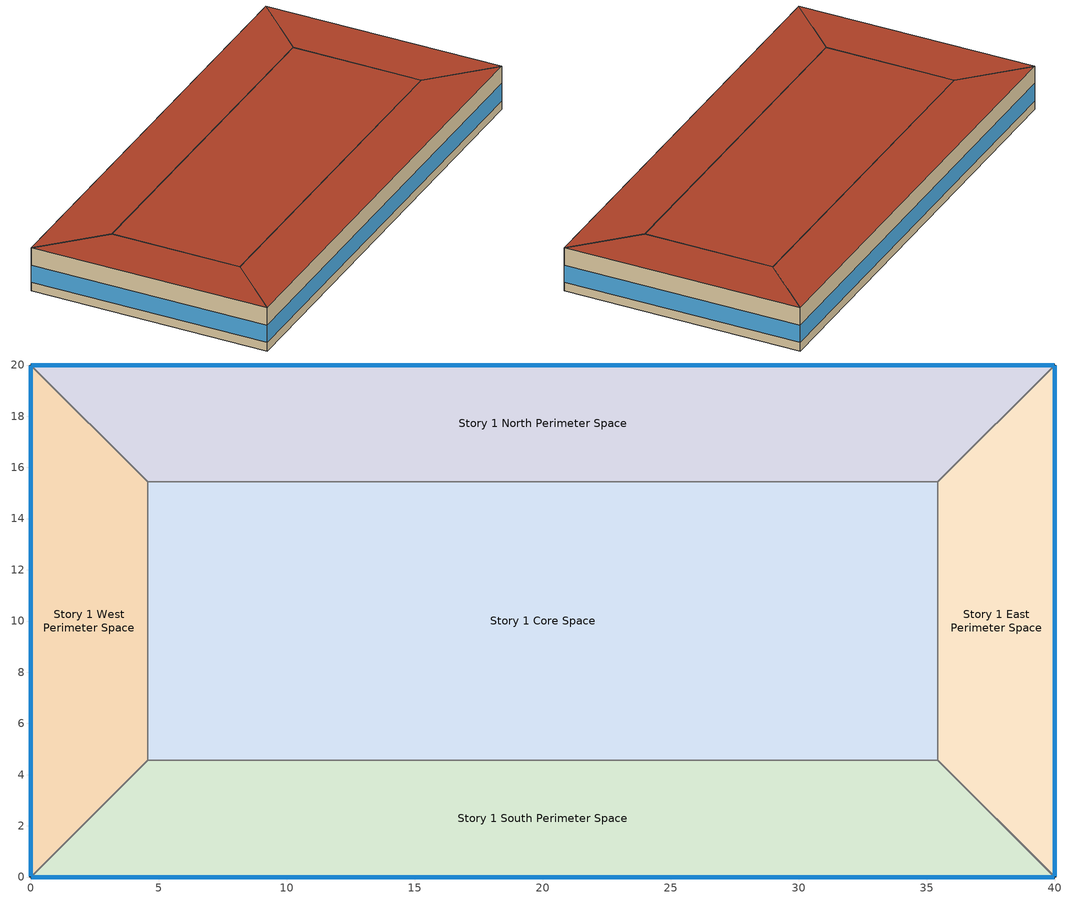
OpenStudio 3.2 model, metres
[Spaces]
Story 1 West Perimeter Space
 floor ground: 0,20 4.57,15.43 4.57,4.57 0,0 z0
 wall outside: 0,20 0,0 z0:3.8
 wall to Story 1 North Perimeter Space: 4.57,15.43 0,20 z0:3.8
 wall to Story 1 Core Space: 4.57,4.57 4.57,15.43 z0:3.8
 wall to Story 1 South Perimeter Space: 0,0 4.57,4.57 z0:3.8
 window: 0,19.97 0,0.03 z0.76:2.28
 roof outside: 0,0 4.57,4.57 4.57,15.43 0,20 z3.8
Story 1 North Perimeter Space
 floor ground: 40,20 35.43,15.43 4.57,15.43 0,20 z0
 wall outside: 40,20 0,20 z0:3.8
 wall to Story 1 East Perimeter Space: 35.43,15.43 40,20 z0:3.8
 wall to Story 1 Core Space: 4.57,15.43 35.43,15.43 z0:3.8
 window: 39.97,20 0.03,20 z0.76:2.28
 roof outside: 35.43,15.43 40,20 0,20 4.57,15.43 z3.8
Story 1 East Perimeter Space
 floor ground: 40,20 40,0 35.43,4.57 35.43,15.43 z0
 wall outside: 40,0 40,20 z0:3.8
 wall to Story 1 South Perimeter Space: 35.43,4.57 40,0 z0:3.8
 wall to Story 1 Core Space: 35.43,15.43 35.43,4.57 z0:3.8
 window: 40,0.03 40,19.97 z0.76:2.28
 roof outside: 40,0 40,20 35.43,15.43 35.43,4.57 z3.8
Story 1 South Perimeter Space
 floor ground: 35.43,4.57 40,0 0,0 4.57,4.57 z0
 wall outside: 0,0 40,0 z0:3.8
 wall to Story 1 Core Space: 35.43,4.57 4.57,4.57 z0:3.8
 window: 0.03,0 39.97,0 z0.76:2.28
 roof outside: 40,0 35.43,4.57 4.57,4.57 0,0 z3.8
Story 1 Core Space
 floor ground: 35.43,15.43 35.43,4.57 4.57,4.57 4.57,15.43 z0
 roof outside: 35.43,4.57 35.43,15.43 4.57,15.43 4.57,4.57 z3.8
[Building]
Small Office: North Axis {deg}=-0; Space Type=ASHRAE 189.1-2009 ClimateZone 4-8 SmallOffice; Default Construction Set=ASHRAE 189.1-2009 ClimateZone 5 (smoff) ConstSet
[ClimateZones]
Climate Zone Institution Name 1=ASHRAE; Climate Zone Document Name 1=ANSI/ASHRAE Standard 169; Climate Zone Document Year 1=2006; Climate Zone Institution Name 2=CEC; Climate Zone Document Name 2=California Climate Zone Descriptions; Climate Zone Document Year 2=1995
[Site]
Site 1: Latitude {deg}=43.67; Longitude {deg}=-79.63; Time Zone {hr}=-5; Elevation {m}=173
[SizingPeriod:DesignDay] Barometric Pressure {Pa}=99264; Sky Clearness=0; Rain Indicator=0; Snow Indicator=0; Day of Month=21; Daylight Saving Time Indicator=0; Dry-Bulb Temperature Range Modifier Type=DefaultMultipliers
Name | Maximum Dry-Bulb Temperature {C} | Daily Dry-Bulb Temperature Range {deltaC} | Humidity Indicating Conditions at Maximum Dry-Bulb | Wind Speed {m/s} | Wind Direction {deg} | Month | Day Type | Humidity Indicating Type | Solar Model Indicator | ASHRAE Taub | ASHRAE Taud
Toronto Int'l Ann Clg .4% Condns DB=>MWB | 31.2 | 10.2 | 22.2 | 5.8 | 270 | 7 | SummerDesignDay | Wetbulb | ASHRAETau | 0.473 | 1.952
Toronto Int'l Ann Clg .4% Condns WB=>MDB | 29 | 10.2 | 23.6 | 5.8 | 270 | 7 | SummerDesignDay | Wetbulb | ASHRAETau | 0.473 | 1.952
Toronto Int'l Ann Clg .4% Condns Enth=>MDB | 29.1 | 10.2 | 71300 | 5.8 | 270 | 7 | SummerDesignDay | Enthalpy | ASHRAETau | 0.473 | 1.952
Toronto Int'l Ann Htg 99.6% Condns DB | -18.8 | 0 | -18.8 | 4.3 | 340 | 1 | WinterDesignDay | Wetbulb | ASHRAEClearSky
Toronto Int'l Ann Clg .4% Condns DP=>MDB | 26.5 | 10.2 | 21.9 | 5.8 | 270 | 7 | SummerDesignDay | Dewpoint | ASHRAETau | 0.473 | 1.952
Toronto Int'l Ann Hum_n 99.6% Condns DP=>MCDB | -18.3 | 0 | -23.6 | 4.3 | 340 | 1 | WinterDesignDay | Dewpoint | ASHRAEClearSky
Toronto Int'l Ann Htg Wind 99.6% Condns WS=>MCDB | -6.9 | 0 | -6.9 | 14 | 340 | 1 | WinterDesignDay | Wetbulb | ASHRAEClearSky
[Construction]
000 ExtSlabCarpet 4in ClimateZone 1-8: MAT-CC05 4 HW CONCRETE, CP02 CARPET PAD
000 Exterior Door: 000 F08 Metal surface, 000 I01 25mm insulation board
000 Exterior Window: 000 Clear 3mm, 000 Air 13mm, 000 Clear 3mm
000 Interior Ceiling: 000 M11 100mm lightweight concrete, 000 F05 Ceiling air space resistance, 000 F16 Acoustic tile
000 Interior Door; 000 Interior Partition: 000 G05 25mm wood
000 Interior Floor: 000 F16 Acoustic tile, 000 F05 Ceiling air space resistance, 000 M11 100mm lightweight concrete
000 Interior Wall: 000 G01a 19mm gypsum board, 000 F04 Wall air space resistance, 000 G01a 19mm gypsum board
000 Interior Window: 000 Clear 3mm
ASHRAE 189.1-2009 ExtRoof IEAD ClimateZone 2-5: Roof Membrane, Roof Insulation [21], Metal Decking
ASHRAE 189.1-2009 ExtWall Mass ClimateZone 5: 1IN Stucco, 8IN Concrete HW, Wall Insulation [40], 1/2IN Gypsum
ASHRAE 189.1-2009 ExtWindow ClimateZone 4-5: Theoretical Glass [207]
[DefaultConstructionSet]
ASHRAE 189.1-2009 ClimateZone 5 (smoff) ConstSet: Default Exterior Surface Constructions=ASHRAE 189.1-2009 ClimateZone 5 (smoff) Exterior DefSurfCons; Default Interior Surface Constructions=000 Interior DefSurfCons; Default Ground Contact Surface Constructions=000 Ground DefSurfCons; Default Exterior SubSurface Constructions=ASHRAE 189.1-2009 ClimateZone 5 (smoff) Exterior DefSubCons; Default Interior SubSurface Constructions=000 Interior DefSubCons; Interior Partition Construction=000 Interior Partition
[DefaultSubSurfaceConstructions] Glass Door Construction=000 Exterior Window; Skylight Construction=000 Exterior Window; Tubular Daylight Dome Construction=000 Interior Window; Tubular Daylight Diffuser Construction=000 Interior Window
Name | Fixed Window Construction | Operable Window Construction | Door Construction
000 Interior DefSubCons | 000 Interior Window | 000 Interior Window | 000 Interior Door
ASHRAE 189.1-2009 ClimateZone 5 (smoff) Exterior DefSubCons | ASHRAE 189.1-2009 ExtWindow ClimateZone 4-5 | ASHRAE 189.1-2009 ExtWindow ClimateZone 4-5 | 000 Exterior Door
[DefaultSurfaceConstructions]
Name | Floor Construction | Wall Construction | Roof Ceiling Construction
000 Ground DefSurfCons | 000 ExtSlabCarpet 4in ClimateZone 1-8 | 000 ExtSlabCarpet 4in ClimateZone 1-8 | 000 ExtSlabCarpet 4in ClimateZone 1-8
000 Interior DefSurfCons | 000 Interior Floor | 000 Interior Wall | 000 Interior Ceiling
ASHRAE 189.1-2009 ClimateZone 5 (smoff) Exterior DefSurfCons | 000 ExtSlabCarpet 4in ClimateZone 1-8 | ASHRAE 189.1-2009 ExtWall Mass ClimateZone 5 | ASHRAE 189.1-2009 ExtRoof IEAD ClimateZone 2-5
[Material]
Name | Roughness | Thickness {m} | Conductivity {W/m-K} | Density {kg/m3} | Specific Heat {J/kg-K} | Thermal Absorptance | Solar Absorptance | Visible Absorptance
000 F08 Metal surface | Smooth | 0.0008 | 45.28 | 7824 | 500
000 F16 Acoustic tile | MediumSmooth | 0.0191 | 0.06 | 368 | 590
000 G01a 19mm gypsum board | MediumSmooth | 0.019 | 0.16 | 800 | 1090
000 G05 25mm wood | MediumSmooth | 0.0254 | 0.15 | 608 | 1630
000 I01 25mm insulation board | MediumRough | 0.0254 | 0.03 | 43 | 1210
000 M11 100mm lightweight concrete | MediumRough | 0.1016 | 0.53 | 1280 | 840
1/2IN Gypsum | Smooth | 0.0127 | 0.16 | 784.9 | 830 | 0.9 | 0.92 | 0.92
1IN Stucco | Smooth | 0.0253 | 0.6918 | 1858 | 837 | 0.9 | 0.92 | 0.92
8IN Concrete HW | MediumRough | 0.2033 | 1.7296 | 2243 | 837 | 0.9 | 0.65 | 0.65
MAT-CC05 4 HW CONCRETE | Rough | 0.1016 | 1.311 | 2240 | 836.8 | 0.9 | 0.7 | 0.7
Metal Decking | MediumSmooth | 0.0015 | 45.006 | 7680 | 418.4 | 0.9 | 0.7 | 0.3
Roof Insulation [21] | MediumRough | 0.2105 | 0.049 | 265 | 836.8 | 0.9 | 0.7 | 0.7
Roof Membrane | VeryRough | 0.0095 | 0.16 | 1121.29 | 1460 | 0.9 | 0.7 | 0.7
Wall Insulation [40] | MediumRough | 0.0794 | 0.0432 | 91 | 837 | 0.9 | 0.5 | 0.5
[Material:AirGap]
Name | Thermal Resistance
000 F04 Wall air space resistance | 0.15
000 F05 Ceiling air space resistance | 0.18
[Material:NoMass]
CP02 CARPET PAD: Roughness=VeryRough; Thermal Resistance=0.2165; Thermal Absorptance=0.9; Solar Absorptance=0.7; Visible Absorptance=0.8
[WindowMaterial:Gas]
000 Air 13mm: Gas Type=Air; Thickness=0.0127
[WindowMaterial:Glazing] Optical Data Type=SpectralAverage; Thickness=0.003; Infrared Transmittance at Normal Incidence=0
Name | Solar Transmittance at Normal Incidence | Front Side Solar Reflectance at Normal Incidence | Back Side Solar Reflectance at Normal Incidence | Visible Transmittance at Normal Incidence | Front Side Visible Reflectance at Normal Incidence | Back Side Visible Reflectance at Normal Incidence | Front Side Infrared Hemispherical Emissivity | Back Side Infrared Hemispherical Emissivity | Conductivity | Dirt Correction Factor for Solar and Visible Transmittance | Solar Diffusing
000 Clear 3mm | 0.837 | 0.075 | 0.075 | 0.898 | 0.081 | 0.081 | 0.84 | 0.84 | 0.9
Theoretical Glass [207] | 0.3311 | 0.6189 | 0.6189 | 0.44 | 0.51 | 0.51 | 0.9 | 0.9 | 0.0133 | 1 | No
[DefaultScheduleSet]
SmallOffice Schedules: Number of People Schedule=Small Office Bldg Occ; People Activity Level Schedule=Small Office Activity; Lighting Schedule=Small Office Bldg Light; Electric Equipment Schedule=Small Office Bldg Equip; Infiltration Schedule=Small Office Infil Quarter On
[DesignSpecification:OutdoorAir]
SmallOffice Outdoor Air: Outdoor Air Method=Sum; Outdoor Air Flow per Person=0.0107645; Outdoor Air Flow per Floor Area=0; Outdoor Air Flow Rate=0; Outdoor Air Flow Air Changes per Hour=0
[ElectricEquipment] Electric Equipment Definition=ASHRAE 189.1-2009 ClimateZone 4-8 SmallOffice ElecDef
Name | Space or SpaceType
ASHRAE 189.1-2009 ClimateZone 4-8 SmallOffice ElecInst | ASHRAE 189.1-2009 ClimateZone 4-8 SmallOffice
ASHRAE 189.1-2009 ClimateZone 4-8 SmallOffice ElecInst 1 | Warehouse - fine
ASHRAE 189.1-2009 ClimateZone 4-8 SmallOffice ElecInst 2 | Audience - auditorium
ASHRAE 189.1-2009 ClimateZone 4-8 SmallOffice ElecInst 3 | Workshop space
ASHRAE 189.1-2009 ClimateZone 4-8 SmallOffice ElecInst 4 | Office - enclosed
ASHRAE 189.1-2009 ClimateZone 4-8 SmallOffice ElecInst 5 | Sales area
[ElectricEquipment:Definition]
ASHRAE 189.1-2009 ClimateZone 4-8 SmallOffice ElecDef: Design Level Calculation Method=Watts/Area; Design Level=0; Watts per Space Floor Area=5.81251
[Lights] Lights Definition=ASHRAE 189.1-2009 ClimateZone 4-8 SmallOffice LightsDef
Name | Space or SpaceType
ASHRAE 189.1-2009 ClimateZone 4-8 SmallOffice LightsInst | ASHRAE 189.1-2009 ClimateZone 4-8 SmallOffice
ASHRAE 189.1-2009 ClimateZone 4-8 SmallOffice LightsInst 1 | Warehouse - fine
ASHRAE 189.1-2009 ClimateZone 4-8 SmallOffice LightsInst 2 | Audience - auditorium
ASHRAE 189.1-2009 ClimateZone 4-8 SmallOffice LightsInst 3 | Workshop space
ASHRAE 189.1-2009 ClimateZone 4-8 SmallOffice LightsInst 4 | Office - enclosed
ASHRAE 189.1-2009 ClimateZone 4-8 SmallOffice LightsInst 5 | Sales area
[Lights:Definition]
ASHRAE 189.1-2009 ClimateZone 4-8 SmallOffice LightsDef: Design Level Calculation Method=Watts/Area; Lighting Level=0; Watts per Space Floor Area=9.68752
[People] People Definition=SmallOffice PeopDef
Name | Space or SpaceType
ASHRAE 189.1-2009 ClimateZone 4-8 SmallOffice PeopInst | ASHRAE 189.1-2009 ClimateZone 4-8 SmallOffice
ASHRAE 189.1-2009 ClimateZone 4-8 SmallOffice PeopInst 1 | Warehouse - fine
ASHRAE 189.1-2009 ClimateZone 4-8 SmallOffice PeopInst 2 | Audience - auditorium
ASHRAE 189.1-2009 ClimateZone 4-8 SmallOffice PeopInst 3 | Workshop space
ASHRAE 189.1-2009 ClimateZone 4-8 SmallOffice PeopInst 4 | Office - enclosed
ASHRAE 189.1-2009 ClimateZone 4-8 SmallOffice PeopInst 5 | Sales area
[People:Definition]
SmallOffice PeopDef: Number of People Calculation Method=People/Area; Number of People=0; People per Space Floor Area=0.0538196; Fraction Radiant=0.3
[SpaceInfiltration:DesignFlowRate] Design Flow Rate Calculation Method=AirChanges/Hour; Design Flow Rate=0; Air Changes per Hour=0.41
Name | Space or SpaceType
ASHRAE 189.1-2009 ClimateZone 4-8 SmallOffice Infil | ASHRAE 189.1-2009 ClimateZone 4-8 SmallOffice
ASHRAE 189.1-2009 ClimateZone 4-8 SmallOffice Infil 1 | Warehouse - fine
ASHRAE 189.1-2009 ClimateZone 4-8 SmallOffice Infil 2 | Audience - auditorium
ASHRAE 189.1-2009 ClimateZone 4-8 SmallOffice Infil 3 | Workshop space
ASHRAE 189.1-2009 ClimateZone 4-8 SmallOffice Infil 4 | Office - enclosed
ASHRAE 189.1-2009 ClimateZone 4-8 SmallOffice Infil 5 | Sales area
[SpaceType] Default Schedule Set=SmallOffice Schedules; Design Specification Outdoor Air Object=SmallOffice Outdoor Air
ASHRAE 189.1-2009 ClimateZone 4-8 SmallOffice; Warehouse - fine; Audience - auditorium; Workshop space; Office - enclosed; Sales area
[ThermostatSetpoint:DualSetpoint] Heating Setpoint Temperature Schedule=Small Office HtgSetp; Cooling Setpoint Temperature Schedule=Small Office ClgSetp
Thermal Zone 1 Thermostat; Thermal Zone 2 Thermostat; Thermal Zone 3 Thermostat; Thermal Zone 4 Thermostat; Thermal Zone 5 Thermostat
[BuildingStory]
Story 1: Nominal Z Coordinate {m}=0; Nominal Floor to Floor Height {m}=3.8
[Space] Building Story=Story 1
Name | Space Type | Thermal Zone
Story 1 West Perimeter Space | Sales area | Thermal Zone 2
Story 1 North Perimeter Space | Audience - auditorium | Thermal Zone 3
Story 1 East Perimeter Space | Warehouse - fine | Thermal Zone 4
Story 1 South Perimeter Space | Office - enclosed | Thermal Zone 1
Story 1 Core Space | Workshop space | Thermal Zone 5
[ThermalZone] Use Ideal Air Loads=Yes
Name | Thermostat
Thermal Zone 1 | Thermal Zone 1 Thermostat
Thermal Zone 2 | Thermal Zone 2 Thermostat
Thermal Zone 3 | Thermal Zone 3 Thermostat
Thermal Zone 4 | Thermal Zone 4 Thermostat
Thermal Zone 5 | Thermal Zone 5 Thermostat
[Sizing:Zone] Zone Cooling Design Supply Air Temperature Input Method=SupplyAirTemperature; Zone Cooling Design Supply Air Temperature {C}=14; Zone Cooling Design Supply Air Temperature Difference {deltaC}=11.11; Zone Heating Design Supply Air Temperature Input Method=SupplyAirTemperature; Zone Heating Design Supply Air Temperature {C}=40; Zone Heating Design Supply Air Temperature Difference {deltaC}=11.11; Zone Cooling Design Supply Air Humidity Ratio {kg-H2O/kg-air}=0.0085; Zone Heating Design Supply Air Humidity Ratio {kg-H2O/kg-air}=0.008; Cooling Design Air Flow Method=DesignDay; Heating Design Air Flow Method=DesignDay; Account for Dedicated Outdoor Air System=No; Dedicated Outdoor Air System Control Strategy=NeutralSupplyAir; Dedicated Outdoor Air Low Setpoint Temperature for Design {C}=Autosize; Dedicated Outdoor Air High Setpoint Temperature for Design {C}=Autosize
Thermal Zone 1; Thermal Zone 2; Thermal Zone 3; Thermal Zone 4; Thermal Zone 5
[Schedule:Ruleset]
Name | Default Day Schedule | Summer Design Day Schedule | Winter Design Day Schedule
Small Office Bldg Occ | Small Office Bldg Occ Default Schedule | Small Office Bldg Occ Summer Design Day | Small Office Bldg Occ Winter Design Day
Small Office Bldg Light | Small Office Bldg Light Default Schedule | Small Office Bldg Light Summer Design Day | Small Office Bldg Light Winter Design Day
Small Office Activity | Small Office Activity Default Schedule | Small Office Activity Summer Design Day | Small Office Activity Winter Design Day
Small Office Bldg Equip | Small Office Bldg Equip Default Schedule | Small Office Bldg Equip Summer Design Day | Small Office Bldg Equip Winter Design Day
Small Office HtgSetp | Small Office HtgSetp Default Schedule | Small Office HtgSetp Summer Design Day | Small Office HtgSetp Winter Design Day
Small Office Infil Quarter On | Small Office Infil Quarter On Default Schedule | Small Office Infil Quarter On Summer Design Day | Small Office Infil Quarter On Winter Design Day
Small Office ClgSetp | Small Office ClgSetp Default Schedule | Small Office ClgSetp Summer Design Day | Small Office ClgSetp Winter Design Day
[Schedule:Day]
Small Office Bldg Occ Default Schedule: 6, 0, 0, 7, 0, 0.1, 8, 0, 0.2, 12, 0, 0.95, 13, 0, 0.5, 17, 0, 0.95, 18, 0, 0.3, 20, 0, 0.1, 24, 0, 0.05
Small Office Bldg Occ Summer Design Day: 6, 0, 0, 22, 0, 1, 24, 0, 0.05
Small Office Bldg Occ Rule 2 Day Schedule: 6, 0, 0, 8, 0, 0.1, 12, 0, 0.3, 17, 0, 0.1, 24, 0, 0
Small Office Bldg Occ Rule 1 Day Schedule; Small Office Bldg Occ Winter Design Day; Small Office Bldg Light Winter Design Day; Small Office Bldg Equip Winter Design Day: 24, 0, 0
Small Office Bldg Light Default Schedule: 5, 0, 0.05, 7, 0, 0.1, 8, 0, 0.3, 17, 0, 0.9, 18, 0, 0.5, 20, 0, 0.3, 22, 0, 0.2, 23, 0, 0.1, 24, 0, 0.05
Small Office Bldg Light Rule 2 Day Schedule: 6, 0, 0.05, 8, 0, 0.1, 12, 0, 0.3, 17, 0, 0.15, 24, 0, 0.05
Small Office Bldg Light Summer Design Day; Small Office Bldg Equip Summer Design Day; Small Office Infil Quarter On Rule 1 Day Schedule: 24, 0, 1
Small Office Bldg Light Rule 1 Day Schedule: 24, 0, 0.05
Small Office Activity Default Schedule; Small Office Activity Winter Design Day; Small Office Activity Summer Design Day: 24, 0, 120
Small Office Bldg Equip Default Schedule: 8, 0, 0.4, 12, 0, 0.9, 13, 0, 0.8, 17, 0, 0.9, 18, 0, 0.5, 24, 0, 0.4
Small Office Bldg Equip Rule 2 Day Schedule: 6, 0, 0.3, 8, 0, 0.4, 12, 0, 0.5, 17, 0, 0.35, 24, 0, 0.3
Small Office Bldg Equip Rule 1 Day Schedule: 24, 0, 0.3
Small Office HtgSetp Default Schedule: 6, 0, 15.6, 22, 0, 21, 24, 0, 15.6
Small Office HtgSetp Rule 2 Day Schedule: 6, 0, 15.6, 18, 0, 21, 24, 0, 15.6
Small Office HtgSetp Winter Design Day: 24, 0, 21
Small Office HtgSetp Rule 1 Day Schedule; Small Office HtgSetp Summer Design Day: 24, 0, 15.6
Small Office Infil Quarter On Default Schedule; Small Office Infil Quarter On Summer Design Day: 6, 0, 1, 22, 0, 0.25, 24, 0, 1
Small Office Infil Quarter On Rule 2 Day Schedule; Small Office Infil Quarter On Winter Design Day: 6, 0, 1, 18, 0, 0.25, 24, 0, 1
Small Office ClgSetp Default Schedule; Small Office ClgSetp Summer Design Day: 6, 0, 26.7, 22, 0, 24, 24, 0, 26.7
Small Office ClgSetp Rule 2 Day Schedule: 6, 0, 26.7, 18, 0, 24, 24, 0, 26.7
Small Office ClgSetp Rule 1 Day Schedule; Small Office ClgSetp Winter Design Day: 24, 0, 26.7
[Schedule:Rule] Apply Monday=No; Apply Tuesday=No; Apply Wednesday=No; Apply Thursday=No; Apply Friday=No; Date Specification Type=DateRange; Start Month=1; Start Day=1; End Month=12; End Day=31
Name | Schedule Ruleset | Rule Order | Day Schedule | Apply Sunday | Apply Saturday
Small Office Bldg Occ Rule 2 | Small Office Bldg Occ | 1 | Small Office Bldg Occ Rule 2 Day Schedule | No | Yes
Small Office Bldg Occ Rule 1 | Small Office Bldg Occ | 0 | Small Office Bldg Occ Rule 1 Day Schedule | Yes | No
Small Office Bldg Light Rule 2 | Small Office Bldg Light | 1 | Small Office Bldg Light Rule 2 Day Schedule | No | Yes
Small Office Bldg Light Rule 1 | Small Office Bldg Light | 0 | Small Office Bldg Light Rule 1 Day Schedule | Yes | No
Small Office Bldg Equip Rule 2 | Small Office Bldg Equip | 1 | Small Office Bldg Equip Rule 2 Day Schedule | No | Yes
Small Office Bldg Equip Rule 1 | Small Office Bldg Equip | 0 | Small Office Bldg Equip Rule 1 Day Schedule | Yes | No
Small Office HtgSetp Rule 2 | Small Office HtgSetp | 1 | Small Office HtgSetp Rule 2 Day Schedule | No | Yes
Small Office HtgSetp Rule 1 | Small Office HtgSetp | 0 | Small Office HtgSetp Rule 1 Day Schedule | Yes | No
Small Office Infil Quarter On Rule 2 | Small Office Infil Quarter On | 1 | Small Office Infil Quarter On Rule 2 Day Schedule | No | Yes
Small Office Infil Quarter On Rule 1 | Small Office Infil Quarter On | 0 | Small Office Infil Quarter On Rule 1 Day Schedule | Yes | No
Small Office ClgSetp Rule 2 | Small Office ClgSetp | 1 | Small Office ClgSetp Rule 2 Day Schedule | No | Yes
Small Office ClgSetp Rule 1 | Small Office ClgSetp | 0 | Small Office ClgSetp Rule 1 Day Schedule | Yes | No
